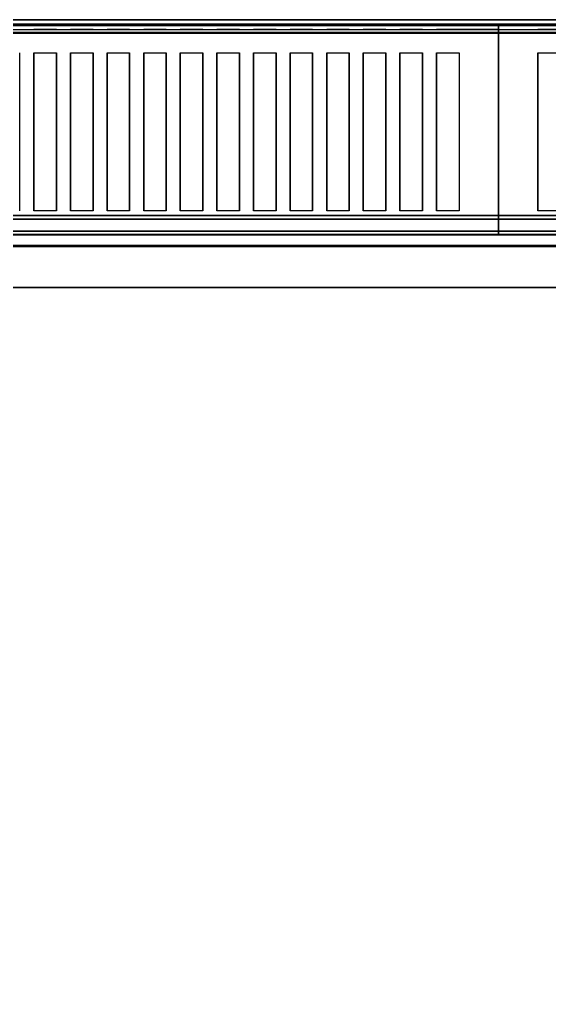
# Model space of a CAD drawing. Extents: x -1 to 824, y -731 to 1.
# Drawn here: x 230 to 418, y -352.7 to 0 of the extents above; entities that cross this region are included whole.
import ezdxf

# ---------------------------------------------------------------- set-up
doc = ezdxf.new("R2010")
doc.units = 0
for name, color, linetype in [('IQ_200_2D', 1, 'Continuous'), ('IQ_200_3D', 1, 'Continuous'), ('IQ_204_2D', 7, 'Continuous')]:
    doc.layers.add(name, color=color, linetype=linetype)

msp = doc.modelspace()

# ---------------------------------------------------------------- linework, layer by layer
at = {"layer": 'IQ_200_2D'}
msp.add_line((0, 0), (800, 0), dxfattribs=at)
at = {"layer": 'IQ_200_3D'}
for points, invisible_edges in [([(0, -0.34, 912.22), (0, 0, 910.5), (800, 0, 910.5), (800, -0.34, 912.22)], 8), ([(0, 0, 902.7), (0, -0.13, 901.81), (800, -0.13, 901.81), (800, 0, 902.7)], 2), ([(0, -0.13, 901.81), (0, -0.54, 901.01), (800, -0.54, 901.01), (800, -0.13, 901.81)], 10), ([(0, -1.32, 913.68), (0, -0.34, 912.22), (800, -0.34, 912.22), (800, -1.32, 913.68)], 10), ([(0, -0.54, 901.01), (0, -1.19, 900.39), (800, -1.19, 900.39), (800, -0.54, 901.01)], 10), ([(0, -1.19, 900.39), (0, -2, 900), (800, -2, 900), (800, -1.19, 900.39)], 8), ([(0, -2.78, 914.66), (0, -1.32, 913.68), (800, -1.32, 913.68), (800, -2.78, 914.66)], 10), ([(0, -1.5, 956), (0, -1.65, 956.76), (400, -1.65, 956.76), (400, -1.5, 956)], 2), ([(0, -1.54, 916.62), (0, -1.5, 917.01), (400, -1.5, 917.01), (400, -1.54, 916.62)], 8), ([(0, -1.66, 916.23), (0, -1.54, 916.62), (400, -1.54, 916.62), (400, -1.66, 916.23)], 10), ([(0, -1.65, 956.76), (0, -2.08, 957.41), (400, -2.08, 957.41), (400, -1.65, 956.76)], 10), ([(0, -1.85, 915.88), (0, -1.66, 916.23), (400, -1.66, 916.23), (400, -1.85, 915.88)], 10), ([(0, -2.11, 915.58), (0, -1.85, 915.88), (400, -1.85, 915.88), (400, -2.11, 915.58)], 10), ([(0, -2.08, 957.41), (0, -2.72, 957.84), (400, -2.72, 957.84), (400, -2.08, 957.41)], 10), ([(0, -2.71, 915.27), (0, -2.11, 915.58), (400, -2.11, 915.58), (400, -2.71, 915.27)], 10), ([(0, -3.35, 915.07), (0, -2.71, 915.27), (400, -2.71, 915.27), (400, -3.35, 915.07)], 10), ([(0, -2.72, 957.84), (0, -3.48, 958), (400, -3.48, 958), (400, -2.72, 957.84)], 8), ([(0, -4.5, 915), (0, -2.78, 914.66), (800, -2.78, 914.66), (800, -4.5, 915)], 2), ([(0, -4.01, 914.98), (0, -3.35, 915.07), (400, -3.35, 915.07), (400, -4.01, 914.98)], 10), ([(230, -3.48, 958), (235, -3.48, 958), (235, -11.66, 957.76), (230, -11.66, 957.76)], 14), ([(235, -11.66, 957.76), (243, -11.66, 957.76), (243, -3.48, 958), (235, -3.48, 958)], 10), ([(243, -3.48, 958), (248, -3.48, 958), (248, -11.66, 957.76), (243, -11.66, 957.76)], 14), ([(248, -11.66, 957.76), (256, -11.66, 957.76), (256, -3.48, 958), (248, -3.48, 958)], 10), ([(256, -3.48, 958), (261, -3.48, 958), (261, -11.66, 957.76), (256, -11.66, 957.76)], 14), ([(261, -11.66, 957.76), (269, -11.66, 957.76), (269, -3.48, 958), (261, -3.48, 958)], 10), ([(269, -3.48, 958), (274, -3.48, 958), (274, -11.66, 957.76), (269, -11.66, 957.76)], 14), ([(274, -11.66, 957.76), (282, -11.66, 957.76), (282, -3.48, 958), (274, -3.48, 958)], 10), ([(282, -3.48, 958), (287, -3.48, 958), (287, -11.66, 957.76), (282, -11.66, 957.76)], 14), ([(287, -11.66, 957.76), (295, -11.66, 957.76), (295, -3.48, 958), (287, -3.48, 958)], 10), ([(295, -3.48, 958), (300, -3.48, 958), (300, -11.66, 957.76), (295, -11.66, 957.76)], 14), ([(300, -11.66, 957.76), (308, -11.66, 957.76), (308, -3.48, 958), (300, -3.48, 958)], 10), ([(308, -3.48, 958), (313, -3.48, 958), (313, -11.66, 957.76), (308, -11.66, 957.76)], 14), ([(313, -11.66, 957.76), (321, -11.66, 957.76), (321, -3.48, 958), (313, -3.48, 958)], 10), ([(321, -3.48, 958), (326, -3.48, 958), (326, -11.66, 957.76), (321, -11.66, 957.76)], 14), ([(326, -11.66, 957.76), (334, -11.66, 957.76), (334, -3.48, 958), (326, -3.48, 958)], 10), ([(334, -3.48, 958), (339, -3.48, 958), (339, -11.66, 957.76), (334, -11.66, 957.76)], 14), ([(339, -11.66, 957.76), (347, -11.66, 957.76), (347, -3.48, 958), (339, -3.48, 958)], 10), ([(347, -3.48, 958), (352, -3.48, 958), (352, -11.66, 957.76), (347, -11.66, 957.76)], 14), ([(352, -11.66, 957.76), (360, -11.66, 957.76), (360, -3.48, 958), (352, -3.48, 958)], 10), ([(360, -3.48, 958), (365, -3.48, 958), (365, -11.66, 957.76), (360, -11.66, 957.76)], 14), ([(365, -11.66, 957.76), (373, -11.66, 957.76), (373, -3.48, 958), (365, -3.48, 958)], 10), ([(373, -3.48, 958), (378, -3.48, 958), (378, -11.66, 957.76), (373, -11.66, 957.76)], 14), ([(378, -11.66, 957.76), (386, -11.66, 957.76), (386, -3.48, 958), (378, -3.48, 958)], 10), ([(400, -11.66, 957.76), (400, -3.48, 958), (386, -3.48, 958), (386, -11.66, 957.76)], 12), ([(400, -1.5, 956), (400, -1.65, 956.76), (800, -1.65, 956.76), (800, -1.5, 956)], 2), ([(400, -1.54, 916.62), (400, -1.5, 917.01), (800, -1.5, 917.01), (800, -1.54, 916.62)], 8), ([(400, -1.66, 916.23), (400, -1.54, 916.62), (800, -1.54, 916.62), (800, -1.66, 916.23)], 10), ([(400, -1.65, 956.76), (400, -2.08, 957.41), (800, -2.08, 957.41), (800, -1.65, 956.76)], 10), ([(400, -1.85, 915.88), (400, -1.66, 916.23), (800, -1.66, 916.23), (800, -1.85, 915.88)], 10), ([(400, -2.11, 915.58), (400, -1.85, 915.88), (800, -1.85, 915.88), (800, -2.11, 915.58)], 10), ([(400, -2.08, 957.41), (400, -2.72, 957.84), (800, -2.72, 957.84), (800, -2.08, 957.41)], 10), ([(400, -2.71, 915.27), (400, -2.11, 915.58), (800, -2.11, 915.58), (800, -2.71, 915.27)], 10), ([(400, -3.35, 915.07), (400, -2.71, 915.27), (800, -2.71, 915.27), (800, -3.35, 915.07)], 10), ([(400, -2.72, 957.84), (400, -3.48, 958), (800, -3.48, 958), (800, -2.72, 957.84)], 8), ([(400, -4.01, 914.98), (400, -3.35, 915.07), (800, -3.35, 915.07), (800, -4.01, 914.98)], 10), ([(400, -11.66, 957.76), (400, -3.48, 958), (414, -3.48, 958), (414, -11.66, 957.76)], 12), ([(414, -11.66, 957.76), (422, -11.66, 957.76), (422, -3.48, 958), (414, -3.48, 958)], 10), ([(0, -4.68, 915), (0, -4.01, 914.98), (400, -4.01, 914.98), (400, -4.68, 915)], 2), ([(400, -4.68, 915), (400, -4.01, 914.98), (800, -4.01, 914.98), (800, -4.68, 915)], 2), ([(230, -18.77, 956.91), (230, -11.66, 957.76), (235, -11.66, 957.76), (235, -18.77, 956.91)], 10), ([(243, -18.77, 956.91), (243, -11.66, 957.76), (248, -11.66, 957.76), (248, -18.77, 956.91)], 10), ([(256, -18.77, 956.91), (256, -11.66, 957.76), (261, -11.66, 957.76), (261, -18.77, 956.91)], 10), ([(269, -18.77, 956.91), (269, -11.66, 957.76), (274, -11.66, 957.76), (274, -18.77, 956.91)], 10), ([(282, -18.77, 956.91), (282, -11.66, 957.76), (287, -11.66, 957.76), (287, -18.77, 956.91)], 10), ([(295, -18.77, 956.91), (295, -11.66, 957.76), (300, -11.66, 957.76), (300, -18.77, 956.91)], 10), ([(308, -18.77, 956.91), (308, -11.66, 957.76), (313, -11.66, 957.76), (313, -18.77, 956.91)], 10), ([(321, -18.77, 956.91), (321, -11.66, 957.76), (326, -11.66, 957.76), (326, -18.77, 956.91)], 10), ([(334, -18.77, 956.91), (334, -11.66, 957.76), (339, -11.66, 957.76), (339, -18.77, 956.91)], 10), ([(347, -18.77, 956.91), (347, -11.66, 957.76), (352, -11.66, 957.76), (352, -18.77, 956.91)], 10), ([(360, -18.77, 956.91), (360, -11.66, 957.76), (365, -11.66, 957.76), (365, -18.77, 956.91)], 10), ([(373, -18.77, 956.91), (373, -11.66, 957.76), (378, -11.66, 957.76), (378, -18.77, 956.91)], 10), ([(400, -18.77, 956.91), (400, -11.66, 957.76), (386, -11.66, 957.76), (386, -18.77, 956.91)], 10), ([(400, -18.77, 956.91), (400, -11.66, 957.76), (414, -11.66, 957.76), (414, -18.77, 956.91)], 10), ([(230, -25.77, 955.45), (230, -18.77, 956.91), (235, -18.77, 956.91), (235, -25.77, 955.45)], 10), ([(243, -25.77, 955.45), (243, -18.77, 956.91), (248, -18.77, 956.91), (248, -25.77, 955.45)], 10), ([(256, -25.77, 955.45), (256, -18.77, 956.91), (261, -18.77, 956.91), (261, -25.77, 955.45)], 10), ([(269, -25.77, 955.45), (269, -18.77, 956.91), (274, -18.77, 956.91), (274, -25.77, 955.45)], 10), ([(282, -25.77, 955.45), (282, -18.77, 956.91), (287, -18.77, 956.91), (287, -25.77, 955.45)], 10), ([(295, -25.77, 955.45), (295, -18.77, 956.91), (300, -18.77, 956.91), (300, -25.77, 955.45)], 10), ([(308, -25.77, 955.45), (308, -18.77, 956.91), (313, -18.77, 956.91), (313, -25.77, 955.45)], 10), ([(321, -25.77, 955.45), (321, -18.77, 956.91), (326, -18.77, 956.91), (326, -25.77, 955.45)], 10), ([(334, -25.77, 955.45), (334, -18.77, 956.91), (339, -18.77, 956.91), (339, -25.77, 955.45)], 10), ([(347, -25.77, 955.45), (347, -18.77, 956.91), (352, -18.77, 956.91), (352, -25.77, 955.45)], 10), ([(360, -25.77, 955.45), (360, -18.77, 956.91), (365, -18.77, 956.91), (365, -25.77, 955.45)], 10), ([(373, -25.77, 955.45), (373, -18.77, 956.91), (378, -18.77, 956.91), (378, -25.77, 955.45)], 10), ([(400, -25.77, 955.45), (400, -18.77, 956.91), (386, -18.77, 956.91), (386, -25.77, 955.45)], 10), ([(400, -25.77, 955.45), (400, -18.77, 956.91), (414, -18.77, 956.91), (414, -25.77, 955.45)], 10), ([(230, -32.62, 953.39), (230, -25.77, 955.45), (235, -25.77, 955.45), (235, -32.62, 953.39)], 10), ([(243, -32.62, 953.39), (243, -25.77, 955.45), (248, -25.77, 955.45), (248, -32.62, 953.39)], 10), ([(256, -32.62, 953.39), (256, -25.77, 955.45), (261, -25.77, 955.45), (261, -32.62, 953.39)], 10), ([(269, -32.62, 953.39), (269, -25.77, 955.45), (274, -25.77, 955.45), (274, -32.62, 953.39)], 10), ([(282, -32.62, 953.39), (282, -25.77, 955.45), (287, -25.77, 955.45), (287, -32.62, 953.39)], 10), ([(295, -32.62, 953.39), (295, -25.77, 955.45), (300, -25.77, 955.45), (300, -32.62, 953.39)], 10), ([(308, -32.62, 953.39), (308, -25.77, 955.45), (313, -25.77, 955.45), (313, -32.62, 953.39)], 10), ([(321, -32.62, 953.39), (321, -25.77, 955.45), (326, -25.77, 955.45), (326, -32.62, 953.39)], 10), ([(334, -32.62, 953.39), (334, -25.77, 955.45), (339, -25.77, 955.45), (339, -32.62, 953.39)], 10), ([(347, -32.62, 953.39), (347, -25.77, 955.45), (352, -25.77, 955.45), (352, -32.62, 953.39)], 10), ([(360, -32.62, 953.39), (360, -25.77, 955.45), (365, -25.77, 955.45), (365, -32.62, 953.39)], 10), ([(373, -32.62, 953.39), (373, -25.77, 955.45), (378, -25.77, 955.45), (378, -32.62, 953.39)], 10), ([(400, -32.62, 953.39), (400, -25.77, 955.45), (386, -25.77, 955.45), (386, -32.62, 953.39)], 10), ([(400, -32.62, 953.39), (400, -25.77, 955.45), (414, -25.77, 955.45), (414, -32.62, 953.39)], 10), ([(230, -39.27, 950.75), (230, -32.62, 953.39), (235, -32.62, 953.39), (235, -39.27, 950.75)], 10), ([(243, -39.27, 950.75), (243, -32.62, 953.39), (248, -32.62, 953.39), (248, -39.27, 950.75)], 10), ([(256, -39.27, 950.75), (256, -32.62, 953.39), (261, -32.62, 953.39), (261, -39.27, 950.75)], 10), ([(269, -39.27, 950.75), (269, -32.62, 953.39), (274, -32.62, 953.39), (274, -39.27, 950.75)], 10), ([(282, -39.27, 950.75), (282, -32.62, 953.39), (287, -32.62, 953.39), (287, -39.27, 950.75)], 10), ([(295, -39.27, 950.75), (295, -32.62, 953.39), (300, -32.62, 953.39), (300, -39.27, 950.75)], 10), ([(308, -39.27, 950.75), (308, -32.62, 953.39), (313, -32.62, 953.39), (313, -39.27, 950.75)], 10), ([(321, -39.27, 950.75), (321, -32.62, 953.39), (326, -32.62, 953.39), (326, -39.27, 950.75)], 10), ([(334, -39.27, 950.75), (334, -32.62, 953.39), (339, -32.62, 953.39), (339, -39.27, 950.75)], 10), ([(347, -39.27, 950.75), (347, -32.62, 953.39), (352, -32.62, 953.39), (352, -39.27, 950.75)], 10), ([(360, -39.27, 950.75), (360, -32.62, 953.39), (365, -32.62, 953.39), (365, -39.27, 950.75)], 10), ([(373, -39.27, 950.75), (373, -32.62, 953.39), (378, -32.62, 953.39), (378, -39.27, 950.75)], 10), ([(400, -39.27, 950.75), (400, -32.62, 953.39), (386, -32.62, 953.39), (386, -39.27, 950.75)], 10), ([(400, -39.27, 950.75), (400, -32.62, 953.39), (414, -32.62, 953.39), (414, -39.27, 950.75)], 10), ([(230, -45.67, 947.54), (230, -39.27, 950.75), (235, -39.27, 950.75), (235, -45.67, 947.54)], 10), ([(243, -45.67, 947.54), (243, -39.27, 950.75), (248, -39.27, 950.75), (248, -45.67, 947.54)], 10), ([(256, -45.67, 947.54), (256, -39.27, 950.75), (261, -39.27, 950.75), (261, -45.67, 947.54)], 10), ([(269, -45.67, 947.54), (269, -39.27, 950.75), (274, -39.27, 950.75), (274, -45.67, 947.54)], 10), ([(282, -45.67, 947.54), (282, -39.27, 950.75), (287, -39.27, 950.75), (287, -45.67, 947.54)], 10), ([(295, -45.67, 947.54), (295, -39.27, 950.75), (300, -39.27, 950.75), (300, -45.67, 947.54)], 10), ([(308, -45.67, 947.54), (308, -39.27, 950.75), (313, -39.27, 950.75), (313, -45.67, 947.54)], 10), ([(321, -45.67, 947.54), (321, -39.27, 950.75), (326, -39.27, 950.75), (326, -45.67, 947.54)], 10), ([(334, -45.67, 947.54), (334, -39.27, 950.75), (339, -39.27, 950.75), (339, -45.67, 947.54)], 10), ([(347, -45.67, 947.54), (347, -39.27, 950.75), (352, -39.27, 950.75), (352, -45.67, 947.54)], 10), ([(360, -45.67, 947.54), (360, -39.27, 950.75), (365, -39.27, 950.75), (365, -45.67, 947.54)], 10), ([(373, -45.67, 947.54), (373, -39.27, 950.75), (378, -39.27, 950.75), (378, -45.67, 947.54)], 10), ([(400, -45.67, 947.54), (400, -39.27, 950.75), (386, -39.27, 950.75), (386, -45.67, 947.54)], 10), ([(400, -45.67, 947.54), (400, -39.27, 950.75), (414, -39.27, 950.75), (414, -45.67, 947.54)], 10), ([(230, -51.77, 943.8), (230, -45.67, 947.54), (235, -45.67, 947.54), (235, -51.77, 943.8)], 10), ([(243, -51.77, 943.8), (243, -45.67, 947.54), (248, -45.67, 947.54), (248, -51.77, 943.8)], 10), ([(256, -51.77, 943.8), (256, -45.67, 947.54), (261, -45.67, 947.54), (261, -51.77, 943.8)], 10), ([(269, -51.77, 943.8), (269, -45.67, 947.54), (274, -45.67, 947.54), (274, -51.77, 943.8)], 10), ([(282, -51.77, 943.8), (282, -45.67, 947.54), (287, -45.67, 947.54), (287, -51.77, 943.8)], 10), ([(295, -51.77, 943.8), (295, -45.67, 947.54), (300, -45.67, 947.54), (300, -51.77, 943.8)], 10), ([(308, -51.77, 943.8), (308, -45.67, 947.54), (313, -45.67, 947.54), (313, -51.77, 943.8)], 10), ([(321, -51.77, 943.8), (321, -45.67, 947.54), (326, -45.67, 947.54), (326, -51.77, 943.8)], 10), ([(334, -51.77, 943.8), (334, -45.67, 947.54), (339, -45.67, 947.54), (339, -51.77, 943.8)], 10), ([(347, -51.77, 943.8), (347, -45.67, 947.54), (352, -45.67, 947.54), (352, -51.77, 943.8)], 10), ([(360, -51.77, 943.8), (360, -45.67, 947.54), (365, -45.67, 947.54), (365, -51.77, 943.8)], 10), ([(373, -51.77, 943.8), (373, -45.67, 947.54), (378, -45.67, 947.54), (378, -51.77, 943.8)], 10), ([(400, -51.77, 943.8), (400, -45.67, 947.54), (386, -45.67, 947.54), (386, -51.77, 943.8)], 10), ([(400, -51.77, 943.8), (400, -45.67, 947.54), (414, -45.67, 947.54), (414, -51.77, 943.8)], 10), ([(230, -57.52, 939.54), (230, -51.77, 943.8), (235, -51.77, 943.8), (235, -57.52, 939.54)], 10), ([(243, -57.52, 939.54), (243, -51.77, 943.8), (248, -51.77, 943.8), (248, -57.52, 939.54)], 10), ([(256, -57.52, 939.54), (256, -51.77, 943.8), (261, -51.77, 943.8), (261, -57.52, 939.54)], 10), ([(269, -57.52, 939.54), (269, -51.77, 943.8), (274, -51.77, 943.8), (274, -57.52, 939.54)], 10), ([(282, -57.52, 939.54), (282, -51.77, 943.8), (287, -51.77, 943.8), (287, -57.52, 939.54)], 10), ([(295, -57.52, 939.54), (295, -51.77, 943.8), (300, -51.77, 943.8), (300, -57.52, 939.54)], 10), ([(308, -57.52, 939.54), (308, -51.77, 943.8), (313, -51.77, 943.8), (313, -57.52, 939.54)], 10), ([(321, -57.52, 939.54), (321, -51.77, 943.8), (326, -51.77, 943.8), (326, -57.52, 939.54)], 10), ([(334, -57.52, 939.54), (334, -51.77, 943.8), (339, -51.77, 943.8), (339, -57.52, 939.54)], 10), ([(347, -57.52, 939.54), (347, -51.77, 943.8), (352, -51.77, 943.8), (352, -57.52, 939.54)], 10), ([(360, -57.52, 939.54), (360, -51.77, 943.8), (365, -51.77, 943.8), (365, -57.52, 939.54)], 10), ([(373, -57.52, 939.54), (373, -51.77, 943.8), (378, -51.77, 943.8), (378, -57.52, 939.54)], 10), ([(400, -57.52, 939.54), (400, -51.77, 943.8), (386, -51.77, 943.8), (386, -57.52, 939.54)], 10), ([(400, -57.52, 939.54), (400, -51.77, 943.8), (414, -51.77, 943.8), (414, -57.52, 939.54)], 10), ([(230, -62.88, 934.81), (230, -57.52, 939.54), (235, -57.52, 939.54), (235, -62.88, 934.81)], 10), ([(243, -62.88, 934.81), (243, -57.52, 939.54), (248, -57.52, 939.54), (248, -62.88, 934.81)], 10), ([(256, -62.88, 934.81), (256, -57.52, 939.54), (261, -57.52, 939.54), (261, -62.88, 934.81)], 10), ([(269, -62.88, 934.81), (269, -57.52, 939.54), (274, -57.52, 939.54), (274, -62.88, 934.81)], 10), ([(282, -62.88, 934.81), (282, -57.52, 939.54), (287, -57.52, 939.54), (287, -62.88, 934.81)], 10), ([(295, -62.88, 934.81), (295, -57.52, 939.54), (300, -57.52, 939.54), (300, -62.88, 934.81)], 10), ([(308, -62.88, 934.81), (308, -57.52, 939.54), (313, -57.52, 939.54), (313, -62.88, 934.81)], 10), ([(321, -62.88, 934.81), (321, -57.52, 939.54), (326, -57.52, 939.54), (326, -62.88, 934.81)], 10), ([(334, -62.88, 934.81), (334, -57.52, 939.54), (339, -57.52, 939.54), (339, -62.88, 934.81)], 10), ([(347, -62.88, 934.81), (347, -57.52, 939.54), (352, -57.52, 939.54), (352, -62.88, 934.81)], 10), ([(360, -62.88, 934.81), (360, -57.52, 939.54), (365, -57.52, 939.54), (365, -62.88, 934.81)], 10), ([(373, -62.88, 934.81), (373, -57.52, 939.54), (378, -57.52, 939.54), (378, -62.88, 934.81)], 10), ([(400, -62.88, 934.81), (400, -57.52, 939.54), (386, -57.52, 939.54), (386, -62.88, 934.81)], 10), ([(400, -62.88, 934.81), (400, -57.52, 939.54), (414, -57.52, 939.54), (414, -62.88, 934.81)], 10), ([(230, -67.82, 929.63), (230, -62.88, 934.81), (235, -62.88, 934.81), (235, -67.82, 929.63)], 10), ([(243, -67.82, 929.63), (243, -62.88, 934.81), (248, -62.88, 934.81), (248, -67.82, 929.63)], 10), ([(256, -67.82, 929.63), (256, -62.88, 934.81), (261, -62.88, 934.81), (261, -67.82, 929.63)], 10), ([(269, -67.82, 929.63), (269, -62.88, 934.81), (274, -62.88, 934.81), (274, -67.82, 929.63)], 10), ([(282, -67.82, 929.63), (282, -62.88, 934.81), (287, -62.88, 934.81), (287, -67.82, 929.63)], 10), ([(295, -67.82, 929.63), (295, -62.88, 934.81), (300, -62.88, 934.81), (300, -67.82, 929.63)], 10), ([(308, -67.82, 929.63), (308, -62.88, 934.81), (313, -62.88, 934.81), (313, -67.82, 929.63)], 10), ([(321, -67.82, 929.63), (321, -62.88, 934.81), (326, -62.88, 934.81), (326, -67.82, 929.63)], 10), ([(334, -67.82, 929.63), (334, -62.88, 934.81), (339, -62.88, 934.81), (339, -67.82, 929.63)], 10), ([(347, -67.82, 929.63), (347, -62.88, 934.81), (352, -62.88, 934.81), (352, -67.82, 929.63)], 10), ([(360, -67.82, 929.63), (360, -62.88, 934.81), (365, -62.88, 934.81), (365, -67.82, 929.63)], 10), ([(373, -67.82, 929.63), (373, -62.88, 934.81), (378, -62.88, 934.81), (378, -67.82, 929.63)], 10), ([(400, -67.82, 929.63), (400, -62.88, 934.81), (386, -62.88, 934.81), (386, -67.82, 929.63)], 10), ([(400, -67.82, 929.63), (400, -62.88, 934.81), (414, -62.88, 934.81), (414, -67.82, 929.63)], 10), ([(0, -71.6, 914.58), (0, -69.5, 915), (800, -69.5, 915), (800, -71.6, 914.58)], 8), ([(230, -72.29, 924.05), (235, -72.29, 924.05), (235, -67.82, 929.63), (230, -67.82, 929.63)], 15), ([(235, -72.29, 924.05), (243, -72.29, 924.05), (243, -67.82, 929.63), (235, -67.82, 929.63)], 11), ([(243, -72.29, 924.05), (248, -72.29, 924.05), (248, -67.82, 929.63), (243, -67.82, 929.63)], 15), ([(248, -72.29, 924.05), (256, -72.29, 924.05), (256, -67.82, 929.63), (248, -67.82, 929.63)], 11), ([(256, -72.29, 924.05), (261, -72.29, 924.05), (261, -67.82, 929.63), (256, -67.82, 929.63)], 15), ([(261, -72.29, 924.05), (269, -72.29, 924.05), (269, -67.82, 929.63), (261, -67.82, 929.63)], 11), ([(269, -72.29, 924.05), (274, -72.29, 924.05), (274, -67.82, 929.63), (269, -67.82, 929.63)], 15), ([(274, -72.29, 924.05), (282, -72.29, 924.05), (282, -67.82, 929.63), (274, -67.82, 929.63)], 11), ([(282, -72.29, 924.05), (287, -72.29, 924.05), (287, -67.82, 929.63), (282, -67.82, 929.63)], 15), ([(287, -72.29, 924.05), (295, -72.29, 924.05), (295, -67.82, 929.63), (287, -67.82, 929.63)], 11), ([(295, -72.29, 924.05), (300, -72.29, 924.05), (300, -67.82, 929.63), (295, -67.82, 929.63)], 15), ([(300, -72.29, 924.05), (308, -72.29, 924.05), (308, -67.82, 929.63), (300, -67.82, 929.63)], 11), ([(308, -72.29, 924.05), (313, -72.29, 924.05), (313, -67.82, 929.63), (308, -67.82, 929.63)], 15), ([(313, -72.29, 924.05), (321, -72.29, 924.05), (321, -67.82, 929.63), (313, -67.82, 929.63)], 11), ([(321, -72.29, 924.05), (326, -72.29, 924.05), (326, -67.82, 929.63), (321, -67.82, 929.63)], 15), ([(326, -72.29, 924.05), (334, -72.29, 924.05), (334, -67.82, 929.63), (326, -67.82, 929.63)], 11), ([(334, -72.29, 924.05), (339, -72.29, 924.05), (339, -67.82, 929.63), (334, -67.82, 929.63)], 15), ([(339, -72.29, 924.05), (347, -72.29, 924.05), (347, -67.82, 929.63), (339, -67.82, 929.63)], 11), ([(347, -72.29, 924.05), (352, -72.29, 924.05), (352, -67.82, 929.63), (347, -67.82, 929.63)], 15), ([(352, -72.29, 924.05), (360, -72.29, 924.05), (360, -67.82, 929.63), (352, -67.82, 929.63)], 11), ([(360, -72.29, 924.05), (365, -72.29, 924.05), (365, -67.82, 929.63), (360, -67.82, 929.63)], 15), ([(365, -72.29, 924.05), (373, -72.29, 924.05), (373, -67.82, 929.63), (365, -67.82, 929.63)], 11), ([(373, -72.29, 924.05), (378, -72.29, 924.05), (378, -67.82, 929.63), (373, -67.82, 929.63)], 15), ([(378, -72.29, 924.05), (386, -72.29, 924.05), (386, -67.82, 929.63), (378, -67.82, 929.63)], 11), ([(400, -72.29, 924.05), (400, -67.82, 929.63), (386, -67.82, 929.63), (386, -72.29, 924.05)], 14), ([(400, -72.29, 924.05), (400, -67.82, 929.63), (414, -67.82, 929.63), (414, -72.29, 924.05)], 14), ([(414, -72.29, 924.05), (422, -72.29, 924.05), (422, -67.82, 929.63), (414, -67.82, 929.63)], 11), ([(0, -72.05, 915.05), (0, -70.74, 915), (400, -70.74, 915), (400, -72.05, 915.05)], 8), ([(0, -73.39, 913.39), (0, -71.6, 914.58), (800, -71.6, 914.58), (800, -73.39, 913.39)], 10), ([(0, -73.36, 915.25), (0, -72.05, 915.05), (400, -72.05, 915.05), (400, -73.36, 915.25)], 10), ([(0, -76.26, 918.1), (0, -72.29, 924.05), (400, -72.29, 924.05), (400, -76.26, 918.1)], 2), ([(0, -74.63, 915.6), (0, -73.36, 915.25), (400, -73.36, 915.25), (400, -74.63, 915.6)], 10), ([(0, -74.58, 911.6), (0, -73.39, 913.39), (800, -73.39, 913.39), (800, -74.58, 911.6)], 10), ([(400, -72.05, 915.05), (400, -70.74, 915), (800, -70.74, 915), (800, -72.05, 915.05)], 8), ([(400, -73.36, 915.25), (400, -72.05, 915.05), (800, -72.05, 915.05), (800, -73.36, 915.25)], 10), ([(400, -76.26, 918.1), (400, -72.29, 924.05), (800, -72.29, 924.05), (800, -76.26, 918.1)], 2), ([(400, -74.63, 915.6), (400, -73.36, 915.25), (800, -73.36, 915.25), (800, -74.63, 915.6)], 10), ([(0, -75, 909.5), (0, -74.58, 911.6), (800, -74.58, 911.6), (800, -75, 909.5)], 2), ([(0, -75.85, 916.08), (0, -74.63, 915.6), (400, -74.63, 915.6), (400, -75.85, 916.08)], 10), ([(0, -75.45, 903.59), (0, -75, 905.7), (800, -75, 905.7), (800, -75.45, 903.59)], 8), ([(0, -76.64, 901.78), (0, -75.45, 903.59), (800, -75.45, 903.59), (800, -76.64, 901.78)], 10), ([(0, -76.25, 916.48), (0, -75.85, 916.08), (400, -75.85, 916.08), (400, -76.25, 916.48)], 10), ([(0, -76.47, 917), (0, -76.25, 916.48), (400, -76.25, 916.48), (400, -76.47, 917)], 10), ([(0, -76.26, 918.1), (0, -76.47, 917.57), (400, -76.47, 917.57), (400, -76.26, 918.1)], 2), ([(0, -76.47, 917.57), (0, -76.47, 917), (400, -76.47, 917), (400, -76.47, 917.57)], 10), ([(0, -78.4, 900.53), (0, -76.64, 901.78), (800, -76.64, 901.78), (800, -78.4, 900.53)], 10), ([(400, -75.85, 916.08), (400, -74.63, 915.6), (800, -74.63, 915.6), (800, -75.85, 916.08)], 10), ([(400, -76.25, 916.48), (400, -75.85, 916.08), (800, -75.85, 916.08), (800, -76.25, 916.48)], 10), ([(400, -76.47, 917), (400, -76.25, 916.48), (800, -76.25, 916.48), (800, -76.47, 917)], 10), ([(400, -76.26, 918.1), (400, -76.47, 917.57), (800, -76.47, 917.57), (800, -76.26, 918.1)], 2), ([(400, -76.47, 917.57), (400, -76.47, 917), (800, -76.47, 917), (800, -76.47, 917.57)], 10), ([(0, -80.5, 900), (0, -78.4, 900.53), (800, -78.4, 900.53), (800, -80.5, 900)], 2), ([(800, -80.5, 900), (670, -95, 900), (130, -95, 900), (0, -80.5, 900)], 5), ([(670, -95, 750), (670, -605, 750), (130, -605, 750), (130, -95, 750)], 5)]:
    msp.add_3dface(points, dxfattribs=dict(at, invisible_edges=invisible_edges))
for points in [[(0, 0, 910.5), (0, 0, 902.7), (800, 0, 902.7), (800, 0, 910.5)], [(0, -1.5, 917.01), (0, -1.5, 956), (400, -1.5, 956), (400, -1.5, 917.01)], [(0, -655, 650), (0, -2, 650), (800, -2, 650), (800, -655, 650)], [(0, -2, 650), (0, -2, 900), (800, -2, 900), (800, -2, 650)], [(21, -2, 650), (779, -2, 650), (779, -2, 245), (21, -2, 245)], [(21, -2, 200), (779, -2, 200), (779, -2, 245), (21, -2, 245)], [(21, -655, 245), (779, -655, 245), (779, -2, 245), (21, -2, 245)], [(21, -655, 200), (779, -655, 200), (779, -2, 200), (21, -2, 200)], [(779, -655, 605), (21, -655, 605), (21, -2, 605), (779, -2, 605)], [(400, -1.5, 917.01), (400, -1.5, 956), (800, -1.5, 956), (800, -1.5, 917.01)], [(0, -69.5, 915), (0, -4.5, 915), (800, -4.5, 915), (800, -69.5, 915)], [(0, -70.74, 915), (0, -4.68, 915), (400, -4.68, 915), (400, -70.74, 915)], [(400, -70.74, 915), (400, -4.68, 915), (800, -4.68, 915), (800, -70.74, 915)], [(0, -75, 905.7), (0, -75, 909.5), (800, -75, 909.5), (800, -75, 905.7)], [(130, -95, 750), (670, -95, 750), (670, -95, 900), (130, -95, 900)]]:
    msp.add_3dface(points, dxfattribs=at)
at = {"layer": 'IQ_204_2D'}
msp.add_line((0, -80), (800, -80), dxfattribs=at)
for points in [[(0, -1.5), (400, -1.5), (400, -76.5), (0, -76.5)], [(400, -1.5), (800, -1.5), (800, -76.5), (400, -76.5)], [(235, -11.66), (243, -11.66), (243, -67.82), (235, -67.82)], [(248, -11.66), (256, -11.66), (256, -67.82), (248, -67.82)], [(261, -11.66), (269, -11.66), (269, -67.82), (261, -67.82)], [(274, -11.66), (282, -11.66), (282, -67.82), (274, -67.82)], [(287, -11.66), (295, -11.66), (295, -67.82), (287, -67.82)], [(300, -11.66), (308, -11.66), (308, -67.82), (300, -67.82)], [(313, -11.66), (321, -11.66), (321, -67.82), (313, -67.82)], [(326, -11.66), (334, -11.66), (334, -67.82), (326, -67.82)], [(339, -11.66), (347, -11.66), (347, -67.82), (339, -67.82)], [(352, -11.66), (360, -11.66), (360, -67.82), (352, -67.82)], [(365, -11.66), (373, -11.66), (373, -67.82), (365, -67.82)], [(378, -11.66), (386, -11.66), (386, -67.82), (378, -67.82)], [(414, -11.66), (422, -11.66), (422, -67.82), (414, -67.82)]]:
    msp.add_lwpolyline(points, close=True, dxfattribs=at)
msp.add_lwpolyline([(670, -605), (130, -605, -0.414214), (82.5, -557.5), (82.5, -142.5, -0.414214), (130, -95), (670, -95, -0.414214), (717.5, -142.5), (717.5, -557.5, -0.414214)], format="xyb", close=True, dxfattribs=at)

doc.saveas('drawing.dxf')
